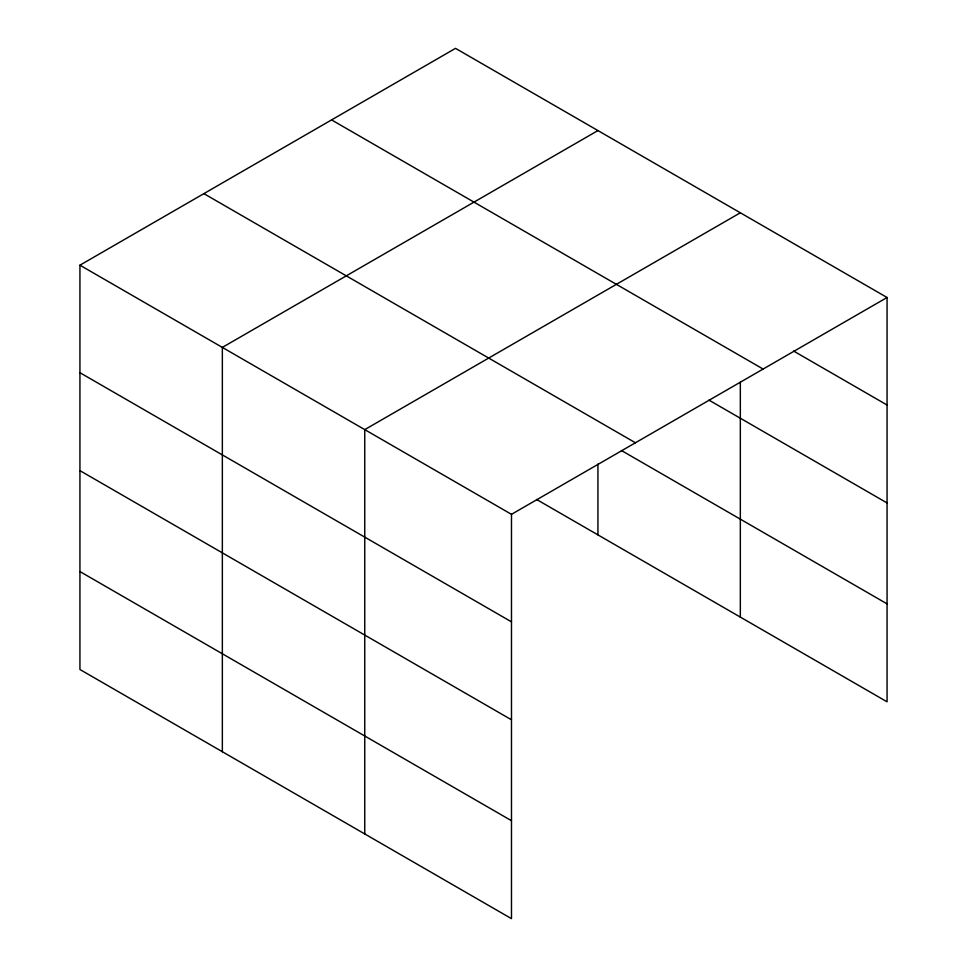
<?xml version="1.0" encoding="UTF-8"?>
<svg xmlns="http://www.w3.org/2000/svg" width="967" height="967" viewBox="0 0 967 967"><rect width="100%" height="100%" fill="white"/><g stroke="black" fill="none" stroke-linecap="round" stroke-linejoin="round"><path stroke-width="1.45" d="M511.483 719.786L511.483 514.335L79.935 265.188L79.935 669.502L511.483 918.65L511.483 719.786L79.935 470.639M740.335 382.074L740.335 617.103M536.528 499.431L887.065 701.812L887.065 297.498L455.517 48.35L79.935 265.188M597.932 130.569L222.35 347.407L222.35 751.722M740.335 212.788L364.752 429.626L364.752 833.941M511.483 514.335L887.065 297.498M793.569 351.021L887.065 405.004M331.572 119.908L763.12 369.056M708.98 400.133L887.065 502.949M203.88 193.63L635.428 442.777M621.443 450.513L887.065 603.867M79.935 372.694L511.483 621.841M79.935 571.557L511.483 820.705M597.932 464.051L597.932 534.884"/></g></svg>
